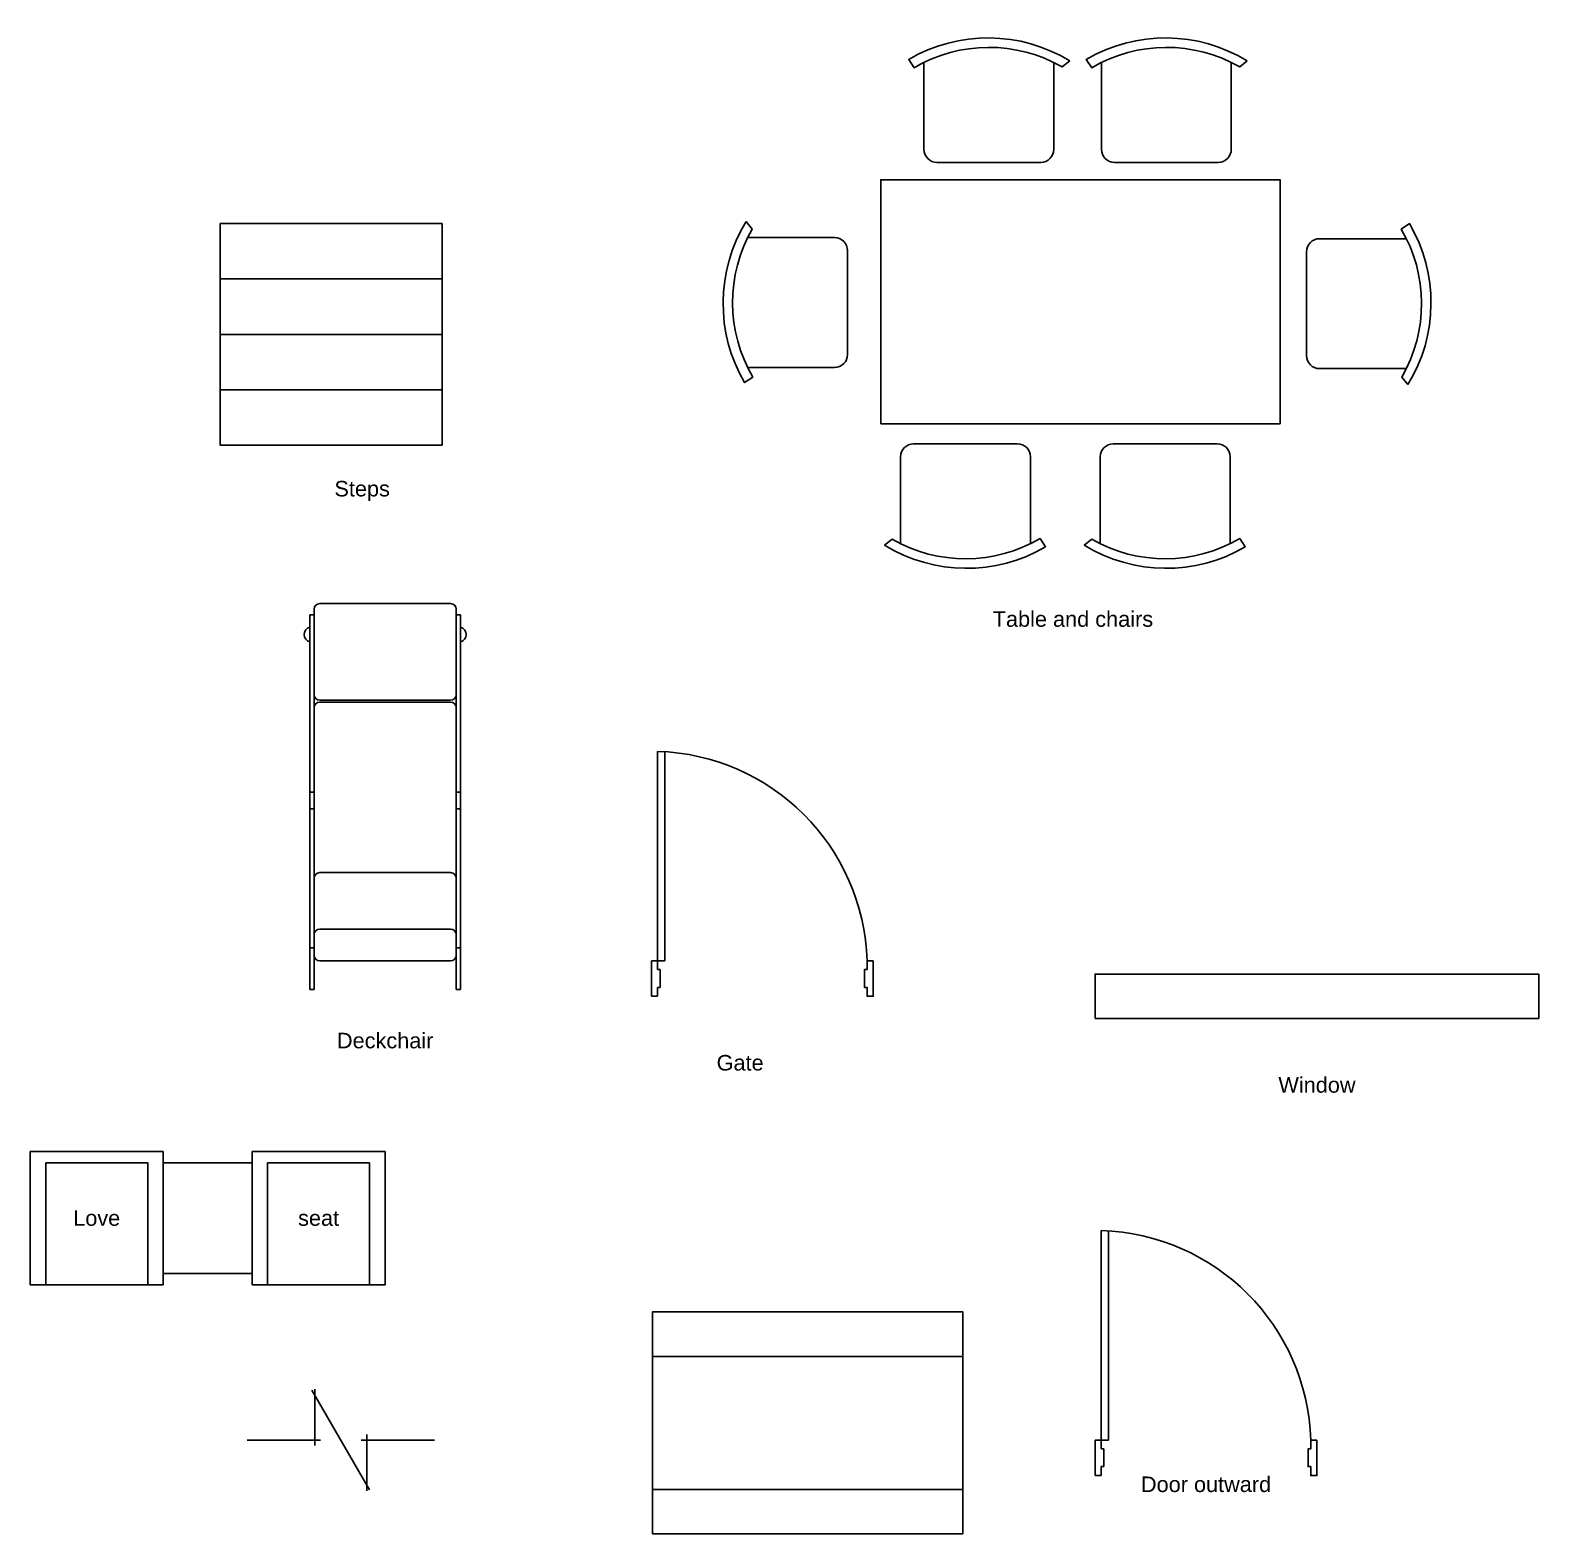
# Model space of a CAD drawing. Header units: metres. Extents: x -2.8 to 19.1, y -6.5 to 7.4.
# Drawn here: x -2.8 to 4, y 0.58 to 7.35 of the extents above; entities that cross this region are included whole.
import ezdxf

# ---------------------------------------------------------------- set-up
doc = ezdxf.new("R2010")
doc.units = ezdxf.units.M
doc.layers.get('0').update_dxf_attribs({"lineweight": 25, "true_color": 0xffffff})
for name, color, linetype, lineweight, true_color in [('Buildings', 6, 'Continuous', 25, 0xff00ff), ('Furniture', 136, 'Continuous', 25, 0x008080), ('Structures', 136, 'Continuous', 25, 0x008080)]:
    doc.layers.add(name, color=color, linetype=linetype, lineweight=lineweight, true_color=true_color)
doc.styles.add('textstyle14', font='')
doc.styles.add('textstyle15', font='')
doc.styles.add('textstyle27', font='')
doc.styles.add('textstyle28', font='')
doc.styles.add('textstyle31', font='')
doc.styles.add('textstyle32', font='')
doc.styles.add('textstyle34', font='')
doc.styles.add('textstyle35', font='')
doc.styles.get('textstyle14').set_extended_font_data('Arial')
doc.styles.get('textstyle15').set_extended_font_data('Arial')
doc.styles.get('textstyle27').set_extended_font_data('Arial')
doc.styles.get('textstyle28').set_extended_font_data('Arial')
doc.styles.get('textstyle31').set_extended_font_data('Arial')
doc.styles.get('textstyle32').set_extended_font_data('Arial')
doc.styles.get('textstyle34').set_extended_font_data('Arial')
doc.styles.get('textstyle35').set_extended_font_data('Arial')

# ---------------------------------------------------------------- blocks, each defined once
blk = doc.blocks.new('Buildings - Window')
at = {"layer": 'Buildings', "flags": 128}
blk.add_lwpolyline([(0, -0.1), (1, -0.1), (1, 0.1), (0, 0.1)], close=True, dxfattribs=at)
blk = doc.blocks.new('Furniture - Gate')
at = {"layer": 'Furniture'}
for p, q in [((0.028, 0.16), (0.028, 1.104)), ((0.06, 0.16), (0.06, 1.1034)), ((0, 0.16), (0, 0)), ((0.028, 0.16), (0, 0.16)), ((0.028, 0.12), (0.028, 0.16)), ((0.04, 0.12), (0.028, 0.12)), ((0.04, 0.04), (0.04, 0.12)), ((0.028, 0), (0.028, 0.04)), ((0.028, 0.04), (0.04, 0.04)), ((0, 0), (0.028, 0))]:
    blk.add_line(p, q, dxfattribs=at)
blk.add_lwpolyline([(0.028, 0.16), (0.06, 0.16)], dxfattribs=at)
blk.add_lwpolyline([(1, 0.16), (1, 0), (0.972, 0), (0.972, 0.04), (0.96, 0.04), (0.96, 0.12), (0.972, 0.12), (0.972, 0.16)], close=True, dxfattribs=at)
blk.add_arc((-0.0014, 0.1306), 0.9738, 1.72729, 88.27271, dxfattribs=at)
blk = doc.blocks.new('Furniture - Steps')
at = {"layer": 'Furniture'}
for p, q in [((0, 0), (0, 1)), ((0, 1), (1, 1)), ((1, 0), (1, 1)), ((0, 0.75), (1, 0.75)), ((0, 0.5), (1, 0.5)), ((0, 0.25), (1, 0.25)), ((0, 0), (1, 0))]:
    blk.add_line(p, q, dxfattribs=at)
blk = doc.blocks.new('Buildings - Breakline')
at = {"layer": 'Buildings'}
for p, q in [((0.2921, 0.2252), (0.5521, -0.2252)), ((0.3048, 0.2286), (0.3048, -0.0254)), ((0, 0), (0.3302, 0)), ((0.514, 0), (0.8442, 0)), ((0.5394, -0.2286), (0.5394, 0.0254))]:
    blk.add_line(p, q, dxfattribs=at)
blk = doc.blocks.new('Picnic table kids')
at = {"layer": 'Furniture', "flags": 128}
for points in [[(0, 0.8), (1.4, 0.8), (1.4, 1), (0, 1)], [(0, 0), (1.4, 0), (1.4, 1), (0, 1)], [(0, 0), (1.4, 0), (1.4, 0.2), (0, 0.2)]]:
    blk.add_lwpolyline(points, close=True, dxfattribs=at)
blk = doc.blocks.new('Furniture - Chair')
at = {"layer": 'Furniture', "flags": 128}
blk.add_lwpolyline([(0.2901, 0.1154), (0.2901, 0.507, 0.414214), (0.2316, 0.5656), (-0.2367, 0.5656, 0.414214), (-0.2952, 0.507), (-0.2952, 0.1154)], format="xyb", dxfattribs=at)
blk.add_lwpolyline([(-0.3675, 0.1086, 0.276838), (0.3584, 0.1016), (0.3336, 0.1389, -0.269739), (-0.3333, 0.1357)], format="xyb", close=True, dxfattribs=at)
blk = doc.blocks.new('Furniture - Table and chairs')
at = {"layer": 'Furniture', "flags": 128}
blk.add_lwpolyline([(-0.585, -0.5442), (1.215, -0.5442), (1.215, 0.5558), (-0.585, 0.5558)], close=True, dxfattribs=at)
at = {"layer": 'Furniture'}
for p, rotation in [((-0.1, 1.2), 180), ((0.7, 1.2), 180), ((-1.3, 0), 270), ((1.9, 0), 90)]:
    blk.add_blockref('Furniture - Chair', p, dxfattribs=dict(at, rotation=rotation))
for p in [(-0.2, -1.2), (0.7, -1.2)]:
    blk.add_blockref('Furniture - Chair', p, dxfattribs=at)
blk = doc.blocks.new('Furniture - deckchair')
at = {"layer": 'Furniture'}
for p, q in [((-0.3436, 0.8292), (-0.3636, 0.8292)), ((-0.3636, 0.8292), (-0.3636, -0.8608)), ((-0.3436, -0.4844), (-0.3436, 0.8542)), ((-0.3436, -0.8608), (-0.3436, 0.8292)), ((0.2714, 0.8792), (-0.3186, 0.8792)), ((0.2964, -0.4844), (0.2964, 0.8542)), ((0.2964, -0.8608), (0.2964, 0.8292)), ((0.2964, 0.8292), (0.3164, 0.8292)), ((0.3164, 0.8292), (0.3164, -0.8608)), ((0.2714, 0.4437), (-0.3186, 0.4437)), ((0.2714, 0.4353), (-0.3186, 0.4353)), ((-0.3436, 0.0291), (-0.3636, 0.0291)), ((0.3164, 0.0291), (0.2964, 0.0291)), ((-0.3436, -0.0455), (-0.3636, -0.0455)), ((0.3164, -0.0455), (0.2964, -0.0455)), ((0.2714, -0.3335), (-0.3186, -0.3335)), ((0.2714, -0.588), (-0.3186, -0.588)), ((-0.3436, -0.6719), (-0.3636, -0.6719)), ((0.3164, -0.6719), (0.2964, -0.6719)), ((0.2714, -0.7312), (-0.3186, -0.7312)), ((-0.3436, -0.8608), (-0.3636, -0.8608)), ((0.3164, -0.8608), (0.2964, -0.8608))]:
    blk.add_line(p, q, dxfattribs=at)
for centre, radius, start, end in [((-0.3186, 0.8542), 0.025, 90, 180), ((0.2714, 0.8542), 0.025, 0, 90), ((-0.3536, 0.7397), 0.035, 106.60155, 253.39845), ((0.3064, 0.7397), 0.035, 286.60155, 73.39845), ((-0.3186, 0.4687), 0.025, 180, 270), ((-0.3186, 0.4103), 0.025, 90, 180), ((0.2714, 0.4687), 0.025, 270, 0), ((0.2714, 0.4103), 0.025, 0, 90), ((-0.3186, -0.3585), 0.025, 90, 180), ((0.2714, -0.3585), 0.025, 0, 90), ((-0.3186, -0.613), 0.025, 90, 180), ((0.2714, -0.613), 0.025, 0, 90), ((-0.3186, -0.7062), 0.025, 180, 270), ((0.2714, -0.7062), 0.025, 270, 0)]:
    blk.add_arc(centre, radius, start, end, dxfattribs=at)
blk = doc.blocks.new('Buildings - Door outward')
at = {"layer": 'Buildings'}
for p, q in [((0.028, 0), (0.028, 0.944)), ((0.06, 0), (0.06, 0.9434)), ((0, 0), (0, -0.16)), ((0.028, 0), (0, 0)), ((0.028, -0.04), (0.028, 0)), ((0.04, -0.04), (0.028, -0.04)), ((0.04, -0.12), (0.04, -0.04)), ((0.028, -0.16), (0.028, -0.12)), ((0.028, -0.12), (0.04, -0.12)), ((0, -0.16), (0.028, -0.16))]:
    blk.add_line(p, q, dxfattribs=at)
blk.add_lwpolyline([(0.028, 0), (0.06, 0)], dxfattribs=at)
blk.add_lwpolyline([(1, 0), (1, -0.16), (0.972, -0.16), (0.972, -0.12), (0.96, -0.12), (0.96, -0.04), (0.972, -0.04), (0.972, 0)], close=True, dxfattribs=at)
blk.add_arc((-0.0014, -0.0294), 0.9738, 1.72729, 88.27271, dxfattribs=at)
blk = doc.blocks.new('Furniture - Love seat')
at = {"layer": 'Structures'}
for p, q in [((-0.2, 0.3), (-0.8, 0.3)), ((-0.8, 0.3), (-0.8, -0.3)), ((-0.2, -0.3), (-0.2, 0.3)), ((0.8, 0.3), (0.2, 0.3)), ((0.2, 0.3), (0.2, -0.3)), ((0.8, -0.3), (0.8, 0.3)), ((-0.73, 0.25), (-0.73, -0.3)), ((-0.27, 0.25), (-0.73, 0.25)), ((-0.27, -0.3), (-0.27, 0.25)), ((0.2, 0.25), (-0.2, 0.25)), ((-0.2, 0.25), (-0.2, -0.25)), ((0.2, -0.25), (0.2, 0.25)), ((0.27, 0.25), (0.27, -0.3)), ((0.73, 0.25), (0.27, 0.25)), ((0.73, -0.3), (0.73, 0.25)), ((-0.2, -0.25), (0.2, -0.25)), ((-0.8, -0.3), (-0.2, -0.3)), ((0.2, -0.3), (0.8, -0.3))]:
    blk.add_line(p, q, dxfattribs=at)
at = {"layer": 'Structures', "char_height": 0.07, "attachment_point": 5, "line_spacing_factor": 0.971628}
for s, insert, style in [('\\c32767;Love', (-0.5, 0), 'textstyle15'), ('\\c32767;seat', (0.5, 0), 'textstyle14')]:
    blk.add_mtext(s, dxfattribs=dict(at, insert=insert, style=style))

msp = doc.modelspace()

# ---------------------------------------------------------------- block references
for name, p in [('Furniture - Table and chairs', (1.6186, 6.1245)), ('Buildings - Door outward', (2, 1))]:
    msp.add_blockref(name, p)
at = {"layer": 'Buildings'}
msp.add_blockref('Furniture - Gate', (0, 3), dxfattribs=at)
at = {"layer": 'Buildings', "xscale": 2}
msp.add_blockref('Buildings - Window', (2, 3), dxfattribs=at)
at = {"layer": 'Furniture'}
for name, p in [('Furniture - Steps', (-1.9434, 5.4835)), ('Furniture - deckchair', (-1.1764, 3.8908)), ('Picnic table kids', (0.0044, 0.5771)), ('Buildings - Breakline', (-1.8221, 1))]:
    msp.add_blockref(name, p, dxfattribs=at)
at = {"layer": 'Structures'}
msp.add_blockref('Furniture - Love seat', (-2, 2), dxfattribs=at)

# ---------------------------------------------------------------- texts
at = {"color": 30, "true_color": 0xff7f00, "insert": (0.4, 2.7), "char_height": 0.07, "attachment_point": 5, "style": 'textstyle31'}
msp.add_mtext('Gate', dxfattribs=at)
at = {"layer": 'Buildings', "color": 30, "true_color": 0xff7f00, "char_height": 0.07, "attachment_point": 5}
for s, insert, style in [('Window', (3, 2.6), 'textstyle27'), ('Door outward', (2.5, 0.8), 'textstyle32')]:
    msp.add_mtext(s, dxfattribs=dict(at, insert=insert, style=style))
at = {"layer": 'Furniture', "color": 30, "true_color": 0xff7f00, "char_height": 0.07, "attachment_point": 5}
for s, insert, style in [('Steps', (-1.3036, 5.2775), 'textstyle35'), ('Table and chairs', (1.9, 4.7), 'textstyle28'), ('Deckchair', (-1.2, 2.8), 'textstyle34')]:
    msp.add_mtext(s, dxfattribs=dict(at, insert=insert, style=style))

doc.saveas('drawing.dxf')
